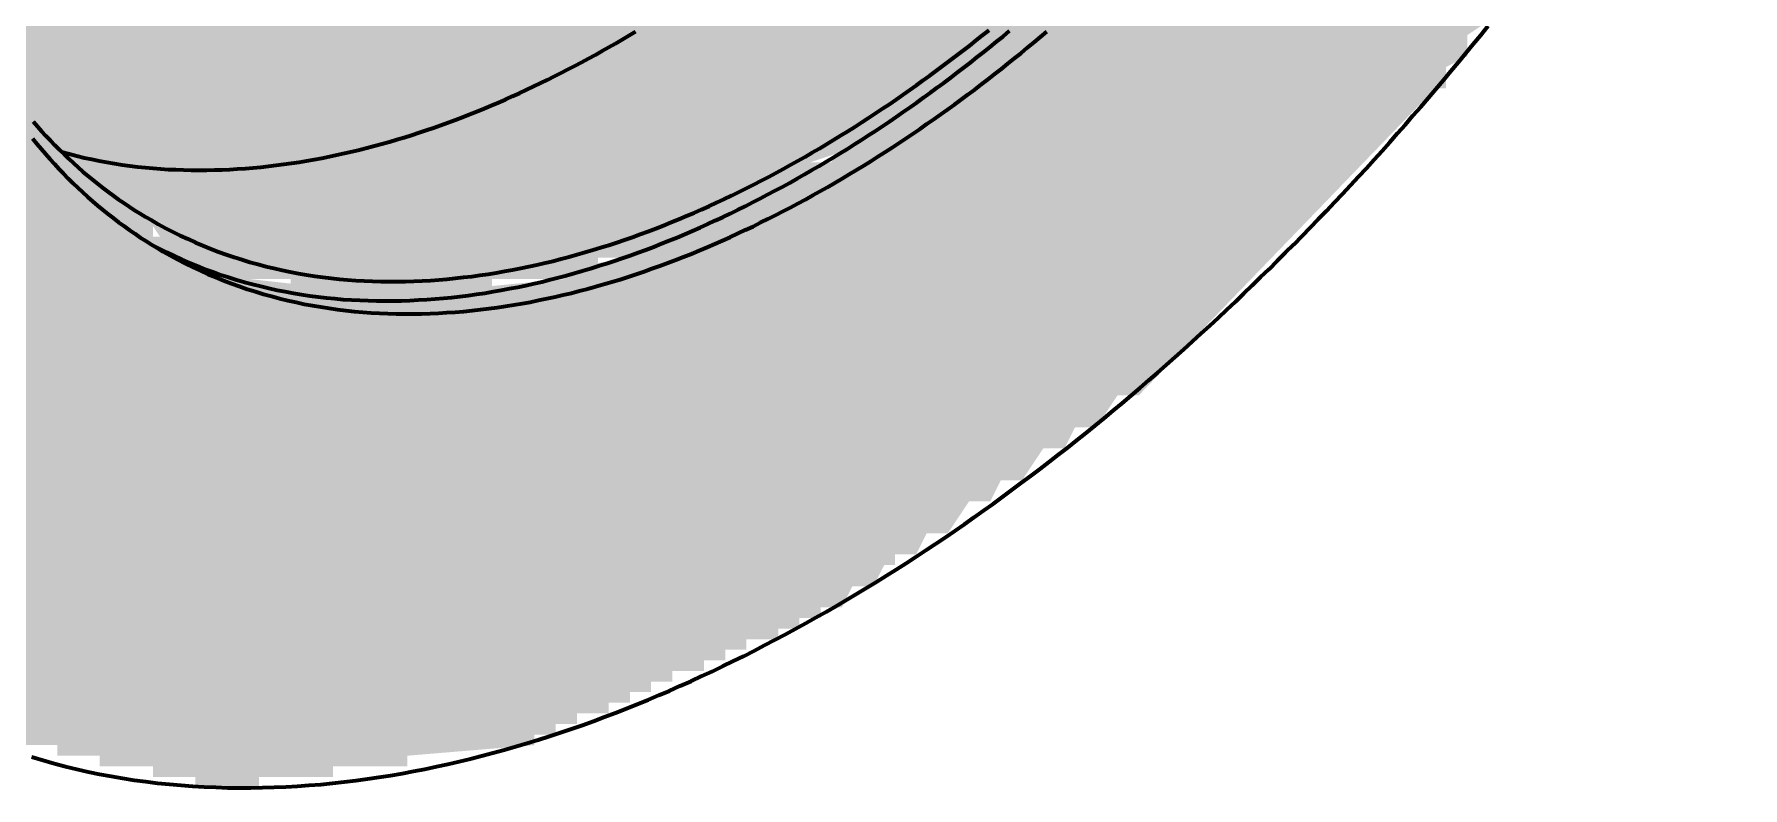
# Model space of a CAD drawing. Header units: millimetres. Extents: x 0 to 420, y 0 to 297.
# Drawn here: x 229.21 to 245.33, y 145.13 to 152.24 of the extents above; entities that cross this region are included whole.
import ezdxf

# ---------------------------------------------------------------- set-up
doc = ezdxf.new("R2010")
doc.units = ezdxf.units.MM
doc.layers.add('01-VISIBLE', color=7, linetype='CONTINUOUS', lineweight=70)
doc.layers.add('13-GRAFICA', color=30, linetype='CONTINUOUS', lineweight=18)

msp = doc.modelspace()

# ---------------------------------------------------------------- hatches: boundary and pattern name
at = {"layer": '13-GRAFICA', "true_color": 0xa5a8ac}
h = msp.add_hatch(color=7, dxfattribs=at)
h.dxf.hatch_style = 1
h.paths.add_polyline_path([(230.726, 150.132), (230.526, 150.132), (230.326, 150.432), (230.126, 150.432), (230.026, 150.632), (229.826, 150.632), (229.626, 150.932), (229.426, 150.932), (229.326, 151.232), (229.126, 151.332), (229.026, 151.732), (228.826, 151.832), (228.726, 152.232), (228.526, 152.332), (228.526, 152.532), (228.426, 152.532), (228.426, 152.732), (228.326, 152.732), (228.326, 153.132), (228.226, 153.132), (228.226, 153.532), (228.126, 153.532), (228.126, 153.932), (228.026, 153.932), (228.026, 154.332), (227.926, 154.332), (227.926, 157.732), (228.026, 157.732), (228.026, 158.332), (228.126, 158.332), (228.326, 159.832), (228.426, 159.832), (228.426, 160.132), (228.526, 160.132), (228.526, 160.432), (228.626, 160.432), (228.826, 161.332), (228.926, 161.332), (228.926, 161.532), (229.026, 161.532), (229.226, 162.432), (229.326, 162.432), (229.326, 162.632), (229.426, 162.632), (229.426, 162.832), (229.526, 162.832), (229.526, 163.032), (229.626, 163.032), (229.626, 163.232), (229.726, 163.232), (229.726, 163.432), (229.826, 163.432), (229.826, 163.632), (229.926, 163.632), (229.926, 163.832), (230.026, 163.832), (230.226, 164.432), (230.426, 164.532), (230.426, 164.732), (230.526, 164.732), (230.726, 165.332), (230.926, 165.432), (230.926, 165.632), (231.126, 165.732), (231.126, 165.932), (231.426, 166.132), (231.426, 166.332), (231.726, 166.532), (231.726, 166.732), (231.926, 166.832), (231.926, 167.032), (232.026, 167.032), (232.026, 167.132), (232.226, 167.232), (232.226, 167.432), (232.526, 167.632), (232.526, 167.832), (232.626, 167.832), (234.726, 170.032), (234.926, 170.032), (235.126, 170.332), (235.326, 170.332), (235.326, 160.832), (235.326, 159.832), (235.326, 150.432), (235.226, 150.432), (235.226, 150.332), (235.026, 150.332), (235.026, 150.232), (234.826, 150.232), (234.826, 150.132), (234.526, 150.132), (234.526, 150.032), (234.226, 150.032), (234.226, 149.932), (233.526, 149.932), (233.526, 149.832), (232.126, 149.732), (232.126, 149.832), (231.626, 149.832), (231.626, 149.932), (231.226, 149.932), (231.226, 150.032), (230.726, 150.032)])
at = {"layer": '13-GRAFICA', "true_color": 0x202020}
h = msp.add_hatch(color=7, dxfattribs=at)
h.dxf.hatch_style = 1
h.paths.add_polyline_path([(245.326, 155.832), (245.226, 155.832), (245.226, 155.632), (245.126, 155.632), (244.926, 155.032), (244.826, 155.032), (244.826, 154.932), (244.626, 154.832), (244.626, 154.632), (244.326, 154.432), (244.326, 154.232), (244.226, 154.232), (244.126, 153.932), (243.826, 153.732), (243.826, 153.532), (243.526, 153.332), (243.526, 153.132), (243.426, 153.132), (243.326, 152.832), (243.026, 152.632), (243.026, 152.432), (242.726, 152.232), (242.726, 152.032), (242.526, 151.932), (242.526, 151.732), (242.426, 151.732), (239.626, 148.832), (239.426, 148.832), (239.226, 148.532), (239.026, 148.532), (238.926, 148.332), (238.726, 148.332), (238.526, 148.032), (238.326, 148.032), (238.226, 147.832), (238.026, 147.832), (237.826, 147.532), (237.626, 147.532), (237.526, 147.332), (237.326, 147.332), (237.326, 147.232), (237.226, 147.232), (237.126, 147.032), (236.926, 147.032), (236.826, 146.832), (236.626, 146.832), (236.626, 146.732), (236.426, 146.732), (236.426, 146.632), (236.226, 146.632), (236.226, 146.532), (235.926, 146.532), (235.926, 146.432), (235.726, 146.432), (235.726, 146.332), (235.526, 146.332), (235.526, 146.232), (235.226, 146.232), (235.226, 146.132), (235.026, 146.132), (235.026, 146.032), (234.826, 146.032), (234.826, 145.932), (234.626, 145.932), (234.626, 145.832), (234.326, 145.832), (234.326, 145.732), (234.126, 145.732), (234.126, 145.632), (233.926, 145.632), (233.926, 145.532), (232.726, 145.432), (232.726, 145.332), (232.026, 145.332), (232.026, 145.232), (231.326, 145.232), (231.326, 145.132), (230.726, 145.132), (230.726, 145.232), (230.326, 145.232), (230.326, 145.332), (229.826, 145.332), (229.826, 145.432), (229.426, 145.432), (229.426, 145.532), (228.926, 145.532), (228.926, 145.632), (228.526, 145.632), (228.526, 145.732), (228.126, 145.832), (228.026, 146.032), (227.926, 146.032), (227.926, 154.332), (228.026, 154.332), (228.026, 153.932), (228.126, 153.932), (228.326, 152.732), (228.426, 152.732), (228.526, 152.332), (228.726, 152.232), (228.826, 151.832), (229.026, 151.732), (229.126, 151.332), (229.326, 151.232), (229.426, 150.932), (229.626, 150.932), (229.826, 150.632), (230.026, 150.632), (230.126, 150.432), (230.326, 150.432), (230.326, 150.332), (230.426, 150.332), (230.526, 150.132), (230.726, 150.132), (230.726, 150.032), (231.226, 150.032), (231.226, 149.932), (232.126, 149.832), (232.126, 149.732), (234.226, 149.932), (234.226, 150.032), (234.826, 150.132), (234.826, 150.232), (235.026, 150.232), (235.026, 150.332), (235.226, 150.332), (235.226, 150.432), (235.426, 150.432), (235.426, 150.532), (235.726, 150.532), (235.726, 150.632), (235.926, 150.632), (235.926, 150.732), (236.126, 150.732), (236.126, 150.832), (236.426, 150.832), (236.526, 151.032), (236.726, 151.032), (236.826, 151.232), (237.026, 151.232), (237.226, 151.532), (237.426, 151.532), (237.526, 151.732), (237.726, 151.732), (237.926, 152.032), (238.126, 152.032), (238.226, 152.232), (238.426, 152.232), (238.426, 152.332), (240.826, 154.632), (240.826, 154.832), (241.026, 154.932), (241.026, 155.132), (241.326, 155.332), (241.326, 155.532), (241.626, 155.732), (241.626, 155.932), (241.826, 156.032), (241.826, 156.232), (241.926, 156.232), (241.926, 156.332), (242.126, 156.432), (242.126, 156.632), (242.426, 156.832), (242.426, 157.032), (242.526, 157.032), (242.526, 157.232), (242.626, 157.232), (242.626, 157.432), (242.726, 157.432), (242.926, 158.032), (243.126, 158.132), (243.126, 158.332), (243.226, 158.332), (243.226, 158.532), (243.326, 158.532), (243.326, 158.732), (243.426, 158.732), (243.426, 158.932), (243.526, 158.932), (243.526, 159.132), (243.626, 159.132), (243.626, 159.332), (243.726, 159.332), (243.726, 159.532), (243.826, 159.532), (243.826, 159.732), (243.926, 159.732), (243.926, 160.032), (244.026, 160.032), (244.026, 160.232), (244.126, 160.232), (244.326, 161.132), (244.426, 161.132), (244.426, 161.332), (244.526, 161.332), (244.526, 161.632), (244.626, 161.632), (244.626, 161.932), (244.726, 161.932), (244.726, 162.232), (244.826, 162.232), (244.826, 162.532), (244.926, 162.532), (244.926, 163.132), (245.026, 163.132), (245.026, 163.632), (245.126, 163.632), (245.126, 164.132), (245.226, 164.132), (245.226, 164.732), (245.326, 164.732), (245.326, 156.032)])
at = {"layer": '13-GRAFICA', "true_color": 0xa5a8ac}
h = msp.add_hatch(color=7, dxfattribs=at)
h.dxf.hatch_style = 1
h.paths.add_polyline_path([(238.426, 152.232), (238.226, 152.232), (238.126, 152.032), (237.926, 152.032), (237.726, 151.732), (237.526, 151.732), (237.426, 151.532), (237.226, 151.532), (237.026, 151.232), (236.826, 151.232), (236.826, 151.132), (236.526, 151.032), (236.426, 150.832), (236.126, 150.832), (236.126, 150.732), (235.926, 150.732), (235.926, 150.632), (235.726, 150.632), (235.726, 150.532), (235.426, 150.532), (235.426, 150.432), (235.326, 150.432), (235.326, 159.832), (235.426, 159.832), (235.426, 159.632), (235.526, 159.632), (235.726, 159.332), (235.926, 159.332), (236.026, 159.132), (236.726, 159.132), (236.726, 159.232), (236.926, 159.232), (236.926, 159.332), (237.126, 159.332), (237.126, 159.432), (237.226, 159.432), (237.226, 159.332), (237.326, 159.332), (237.326, 159.432), (237.726, 159.432), (237.726, 159.532), (238.326, 160.032), (238.326, 160.232), (238.426, 160.232), (238.426, 160.432), (238.526, 160.432), (238.526, 160.832), (238.626, 160.832), (238.626, 152.441)])

# ---------------------------------------------------------------- linework, layer by layer
at = {"layer": '01-VISIBLE'}
for points in [[(229.182, 145.421), (229.288, 145.389), (229.394, 145.359), (229.501, 145.331), (229.608, 145.305), (229.716, 145.281), (229.824, 145.259), (229.932, 145.238), (230.041, 145.219), (230.15, 145.203), (230.259, 145.188), (230.369, 145.174), (230.479, 145.163), (230.589, 145.153), (230.699, 145.145), (230.809, 145.138), (230.919, 145.134), (231.029, 145.13), (231.14, 145.129), (231.25, 145.129), (231.36, 145.131), (231.471, 145.134), (231.581, 145.139), (231.691, 145.145), (231.801, 145.153), (231.911, 145.162), (232.021, 145.173), (232.131, 145.185), (232.24, 145.198), (232.35, 145.213), (232.459, 145.229), (232.568, 145.246), (232.677, 145.265), (232.785, 145.285), (232.893, 145.306), (233.001, 145.329), (233.109, 145.352), (233.217, 145.377), (233.324, 145.403), (233.431, 145.43), (233.538, 145.458), (233.644, 145.488), (233.75, 145.518), (233.856, 145.55), (233.961, 145.582), (234.067, 145.616), (234.171, 145.65), (234.276, 145.686), (234.38, 145.722), (234.484, 145.759), (234.587, 145.798), (234.691, 145.837), (234.793, 145.877), (234.896, 145.918), (234.998, 145.96), (235.1, 146.003), (235.201, 146.046), (235.302, 146.091), (235.403, 146.136), (235.503, 146.182), (235.603, 146.228), (235.703, 146.276), (235.802, 146.324), (235.901, 146.373), (235.999, 146.423), (236.097, 146.474), (236.195, 146.525), (236.292, 146.577), (236.389, 146.629), (236.486, 146.683), (236.582, 146.736), (236.678, 146.791), (236.774, 146.846), (236.869, 146.902), (236.964, 146.959), (237.058, 147.016), (237.152, 147.073), (237.246, 147.132), (237.339, 147.19), (237.432, 147.25), (237.525, 147.31), (237.617, 147.371), (237.709, 147.432), (237.801, 147.493), (237.892, 147.556), (237.982, 147.618), (238.073, 147.682), (238.163, 147.745), (238.253, 147.81), (238.342, 147.875), (238.431, 147.94), (238.519, 148.006), (238.608, 148.072), (238.696, 148.139), (238.783, 148.206), (238.87, 148.274), (238.957, 148.342), (239.043, 148.41), (239.13, 148.479), (239.215, 148.549), (239.301, 148.619), (239.386, 148.689), (239.47, 148.76), (239.555, 148.831), (239.639, 148.903), (239.722, 148.975), (239.805, 149.047), (239.888, 149.12), (239.971, 149.193), (240.053, 149.267), (240.135, 149.341), (240.216, 149.416), (240.297, 149.49), (240.378, 149.565), (240.459, 149.641), (240.539, 149.717), (240.619, 149.793), (240.698, 149.87), (240.777, 149.947), (240.856, 150.024), (240.934, 150.102), (241.012, 150.18), (241.09, 150.258), (241.167, 150.337), (241.244, 150.416), (241.321, 150.495), (241.397, 150.575), (241.473, 150.655), (241.549, 150.735), (241.624, 150.816), (241.699, 150.897), (241.774, 150.978), (241.848, 151.06), (241.922, 151.142), (241.996, 151.224), (242.069, 151.307), (242.142, 151.389), (242.214, 151.473), (242.287, 151.556), (242.359, 151.64), (242.43, 151.724), (242.501, 151.808), (242.572, 151.892), (242.643, 151.977), (242.713, 152.062), (242.783, 152.148), (242.853, 152.233), (242.922, 152.319)], [(229.465, 151.13), (229.536, 151.111), (229.606, 151.093), (229.677, 151.076), (229.749, 151.061), (229.82, 151.046), (229.892, 151.033), (229.964, 151.021), (230.036, 151.01), (230.108, 151), (230.18, 150.991), (230.253, 150.983), (230.325, 150.977), (230.398, 150.971), (230.471, 150.966), (230.543, 150.963), (230.616, 150.96), (230.689, 150.959), (230.762, 150.958), (230.835, 150.959), (230.908, 150.96), (230.981, 150.962), (231.053, 150.966), (231.126, 150.97), (231.199, 150.975), (231.271, 150.981), (231.344, 150.988), (231.416, 150.996), (231.489, 151.004), (231.561, 151.014), (231.633, 151.024), (231.705, 151.035), (231.777, 151.047), (231.849, 151.06), (231.921, 151.073), (231.992, 151.087), (232.063, 151.102), (232.135, 151.118), (232.206, 151.134), (232.276, 151.151), (232.347, 151.169), (232.418, 151.188), (232.488, 151.207), (232.558, 151.227), (232.628, 151.247), (232.698, 151.268), (232.767, 151.29), (232.837, 151.313), (232.906, 151.336), (232.975, 151.359), (233.043, 151.384), (233.112, 151.408), (233.18, 151.434), (233.248, 151.46), (233.316, 151.486), (233.384, 151.513), (233.451, 151.541), (233.519, 151.569), (233.586, 151.597), (233.653, 151.626), (233.719, 151.656), (233.786, 151.686), (233.852, 151.717), (233.918, 151.748), (233.983, 151.779), (234.049, 151.811), (234.114, 151.844), (234.179, 151.877), (234.244, 151.91), (234.308, 151.944), (234.373, 151.978), (234.437, 152.013), (234.501, 152.048), (234.565, 152.083), (234.628, 152.119), (234.691, 152.155), (234.754, 152.192), (234.817, 152.229), (234.879, 152.266)], [(230.309, 150.488), (230.377, 150.449), (230.446, 150.412), (230.515, 150.376), (230.585, 150.342), (230.656, 150.309), (230.727, 150.277), (230.799, 150.246), (230.872, 150.217), (230.945, 150.189), (231.018, 150.163), (231.093, 150.138), (231.167, 150.114), (231.242, 150.091), (231.317, 150.07), (231.393, 150.05), (231.469, 150.032), (231.545, 150.015), (231.622, 149.999), (231.699, 149.984), (231.776, 149.971), (231.853, 149.959), (231.93, 149.949), (232.008, 149.939), (232.086, 149.931), (232.164, 149.924), (232.242, 149.918), (232.32, 149.914), (232.398, 149.91), (232.476, 149.908), (232.554, 149.907), (232.632, 149.907), (232.71, 149.908), (232.789, 149.911), (232.867, 149.914), (232.945, 149.918), (233.023, 149.924), (233.101, 149.93), (233.179, 149.938), (233.256, 149.947), (233.334, 149.956), (233.411, 149.967), (233.489, 149.978), (233.566, 149.99), (233.643, 150.004), (233.72, 150.018), (233.797, 150.033), (233.873, 150.049), (233.95, 150.065), (234.026, 150.083), (234.102, 150.101), (234.178, 150.121), (234.253, 150.141), (234.329, 150.161), (234.404, 150.183), (234.479, 150.205), (234.553, 150.228), (234.628, 150.252), (234.702, 150.276), (234.776, 150.301), (234.85, 150.327), (234.924, 150.354), (234.997, 150.381), (235.07, 150.409), (235.143, 150.437), (235.215, 150.466), (235.288, 150.496), (235.36, 150.526), (235.432, 150.557), (235.503, 150.588), (235.575, 150.62), (235.646, 150.653), (235.717, 150.686), (235.787, 150.72), (235.857, 150.754), (235.928, 150.789), (235.997, 150.824), (236.067, 150.86), (236.136, 150.896), (236.205, 150.933), (236.274, 150.97), (236.342, 151.008), (236.411, 151.046), (236.479, 151.085), (236.546, 151.124), (236.614, 151.163), (236.681, 151.203), (236.748, 151.244), (236.814, 151.285), (236.881, 151.326), (236.947, 151.368), (237.013, 151.41), (237.078, 151.452), (237.144, 151.495), (237.209, 151.539), (237.274, 151.582), (237.338, 151.626), (237.403, 151.671), (237.467, 151.716), (237.531, 151.761), (237.594, 151.807), (237.657, 151.852), (237.72, 151.899), (237.783, 151.945), (237.846, 151.992), (237.908, 152.04), (237.97, 152.087), (238.032, 152.135), (238.093, 152.184), (238.154, 152.232), (238.215, 152.281)], [(230.316, 150.255), (230.385, 150.218), (230.456, 150.183), (230.527, 150.149), (230.599, 150.116), (230.671, 150.084), (230.744, 150.054), (230.817, 150.025), (230.891, 149.998), (230.965, 149.972), (231.04, 149.947), (231.116, 149.924), (231.191, 149.902), (231.267, 149.881), (231.344, 149.862), (231.421, 149.844), (231.498, 149.827), (231.575, 149.812), (231.652, 149.798), (231.73, 149.785), (231.808, 149.773), (231.886, 149.763), (231.965, 149.754), (232.043, 149.746), (232.122, 149.739), (232.2, 149.734), (232.279, 149.73), (232.358, 149.727), (232.437, 149.725), (232.516, 149.724), (232.594, 149.725), (232.673, 149.726), (232.752, 149.729), (232.831, 149.733), (232.91, 149.738), (232.988, 149.743), (233.067, 149.75), (233.145, 149.758), (233.223, 149.767), (233.302, 149.777), (233.38, 149.788), (233.458, 149.799), (233.536, 149.812), (233.613, 149.825), (233.691, 149.84), (233.768, 149.855), (233.845, 149.871), (233.922, 149.888), (233.999, 149.906), (234.076, 149.925), (234.152, 149.945), (234.228, 149.965), (234.304, 149.986), (234.38, 150.008), (234.455, 150.03), (234.531, 150.054), (234.606, 150.078), (234.681, 150.102), (234.755, 150.128), (234.83, 150.154), (234.904, 150.181), (234.978, 150.208), (235.052, 150.236), (235.125, 150.265), (235.198, 150.294), (235.271, 150.324), (235.344, 150.355), (235.416, 150.386), (235.488, 150.417), (235.56, 150.45), (235.632, 150.483), (235.703, 150.516), (235.775, 150.55), (235.845, 150.584), (235.916, 150.619), (235.986, 150.655), (236.057, 150.691), (236.126, 150.728), (236.196, 150.765), (236.265, 150.802), (236.334, 150.84), (236.403, 150.879), (236.472, 150.918), (236.54, 150.957), (236.608, 150.997), (236.676, 151.037), (236.743, 151.078), (236.811, 151.119), (236.878, 151.161), (236.944, 151.203), (237.011, 151.245), (237.077, 151.288), (237.143, 151.331), (237.209, 151.375), (237.274, 151.419), (237.339, 151.463), (237.404, 151.508), (237.469, 151.553), (237.533, 151.598), (237.597, 151.644), (237.661, 151.691), (237.725, 151.737), (237.788, 151.784), (237.851, 151.831), (237.914, 151.879), (237.977, 151.927), (238.039, 151.975), (238.101, 152.024), (238.163, 152.073), (238.224, 152.122), (238.286, 152.172), (238.347, 152.221), (238.408, 152.272)], [(230.421, 150.192), (230.49, 150.153), (230.56, 150.115), (230.63, 150.079), (230.702, 150.044), (230.774, 150.01), (230.846, 149.978), (230.919, 149.947), (230.993, 149.917), (231.067, 149.889), (231.142, 149.862), (231.217, 149.836), (231.293, 149.812), (231.369, 149.789), (231.446, 149.768), (231.522, 149.748), (231.6, 149.729), (231.677, 149.711), (231.755, 149.695), (231.833, 149.681), (231.911, 149.667), (231.99, 149.655), (232.069, 149.644), (232.147, 149.635), (232.227, 149.626), (232.306, 149.619), (232.385, 149.613), (232.464, 149.609), (232.544, 149.605), (232.623, 149.603), (232.702, 149.602), (232.782, 149.602), (232.861, 149.603), (232.941, 149.606), (233.02, 149.609), (233.099, 149.614), (233.179, 149.619), (233.258, 149.626), (233.337, 149.633), (233.416, 149.642), (233.495, 149.652), (233.574, 149.662), (233.652, 149.674), (233.731, 149.687), (233.809, 149.7), (233.887, 149.714), (233.965, 149.73), (234.043, 149.746), (234.12, 149.763), (234.198, 149.781), (234.275, 149.799), (234.352, 149.819), (234.429, 149.839), (234.506, 149.86), (234.582, 149.882), (234.658, 149.905), (234.734, 149.928), (234.81, 149.952), (234.885, 149.977), (234.96, 150.003), (235.035, 150.029), (235.11, 150.056), (235.185, 150.083), (235.259, 150.112), (235.333, 150.141), (235.407, 150.17), (235.48, 150.2), (235.554, 150.231), (235.627, 150.262), (235.699, 150.294), (235.772, 150.327), (235.844, 150.36), (235.916, 150.394), (235.988, 150.428), (236.059, 150.463), (236.13, 150.498), (236.201, 150.534), (236.272, 150.57), (236.342, 150.607), (236.412, 150.644), (236.482, 150.682), (236.552, 150.721), (236.621, 150.759), (236.69, 150.799), (236.759, 150.838), (236.828, 150.879), (236.896, 150.919), (236.964, 150.96), (237.032, 151.002), (237.099, 151.044), (237.166, 151.086), (237.233, 151.129), (237.3, 151.172), (237.366, 151.216), (237.432, 151.26), (237.498, 151.304), (237.564, 151.349), (237.629, 151.394), (237.694, 151.44), (237.759, 151.486), (237.824, 151.532), (237.888, 151.579), (237.952, 151.626), (238.016, 151.673), (238.079, 151.721), (238.143, 151.769), (238.206, 151.817), (238.268, 151.866), (238.331, 151.915), (238.393, 151.965), (238.455, 152.014), (238.517, 152.064), (238.578, 152.115), (238.639, 152.165), (238.7, 152.216), (238.761, 152.268)], [(229.197, 151.417), (229.237, 151.371), (229.277, 151.326), (229.318, 151.281), (229.36, 151.237), (229.402, 151.193), (229.445, 151.15), (229.488, 151.108), (229.532, 151.066), (229.577, 151.025), (229.622, 150.984), (229.667, 150.944), (229.713, 150.905), (229.76, 150.866), (229.807, 150.828), (229.855, 150.791), (229.904, 150.754), (229.953, 150.719), (230.002, 150.683), (230.052, 150.649), (230.102, 150.615), (230.153, 150.582), (230.205, 150.55), (230.256, 150.519), (230.309, 150.488)], [(229.192, 151.256), (229.232, 151.207), (229.272, 151.159), (229.313, 151.111), (229.354, 151.064), (229.397, 151.018), (229.439, 150.972), (229.483, 150.926), (229.527, 150.881), (229.572, 150.837), (229.617, 150.793), (229.663, 150.75), (229.71, 150.708), (229.757, 150.667), (229.804, 150.626), (229.853, 150.585), (229.902, 150.546), (229.951, 150.507), (230.001, 150.469), (230.052, 150.432), (230.103, 150.395), (230.155, 150.359), (230.207, 150.324), (230.26, 150.29), (230.313, 150.257), (230.367, 150.224), (230.421, 150.192)]]:
    msp.add_lwpolyline(points, dxfattribs=at)

doc.saveas('drawing.dxf')
